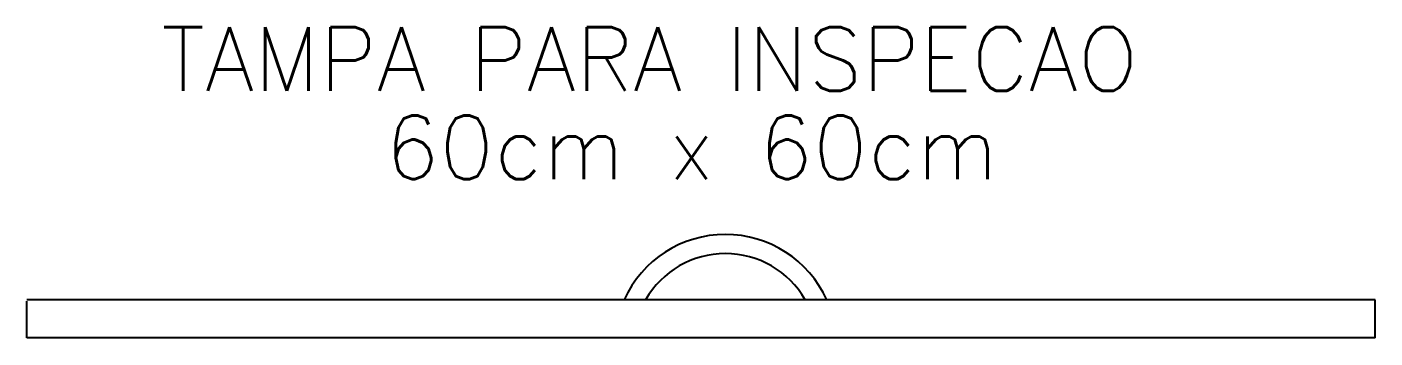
# Model space of a CAD drawing. Header units: millimetres. Extents: x -1292 to 2253, y 326 to 453.
# Drawn here: x 2231.007 to 2233.337, y 369.502 to 370.039 of the extents above; entities that cross this region are included whole.
import ezdxf

# ---------------------------------------------------------------- set-up
doc = ezdxf.new("R2010")
doc.units = ezdxf.units.MM
doc.header["$LTSCALE"] = 0.5
doc.layers.add('TXT_0', color=7, linetype='Continuous')
doc.layers.add('TXT_1', color=2, linetype='Continuous')
doc.styles.add('ADITIVOCAD', font='ROMANS.shx')

msp = doc.modelspace()

# ---------------------------------------------------------------- linework, layer by layer
at = {"layer": 'TXT_1'}
for p, q in [((2233.3365, 369.5685), (2231.007, 369.5685)), ((2231.007, 369.5025), (2231.007, 369.5662)), ((2233.3365, 369.5025), (2233.3365, 369.5685)), ((2233.3365, 369.5025), (2231.007, 369.5025))]:
    msp.add_line(p, q, dxfattribs=at)
for radius, start, end in [(0.1923, 24.4658, 155.5342), (0.1593, 29.9961, 150.0039)]:
    msp.add_arc((2232.2139, 369.4888), radius, start, end, dxfattribs=at)

# ---------------------------------------------------------------- texts
at = {"layer": 'TXT_0', "style": 'ADITIVOCAD'}
for s, p in [('TAMPA PARA INSPECAO ', (2231.2392, 369.9287)), ('60cm x 60cm', (2231.6253, 369.7764))]:
    msp.add_text(s, height=0.109987, dxfattribs=at).set_placement(p)

doc.saveas('drawing.dxf')
